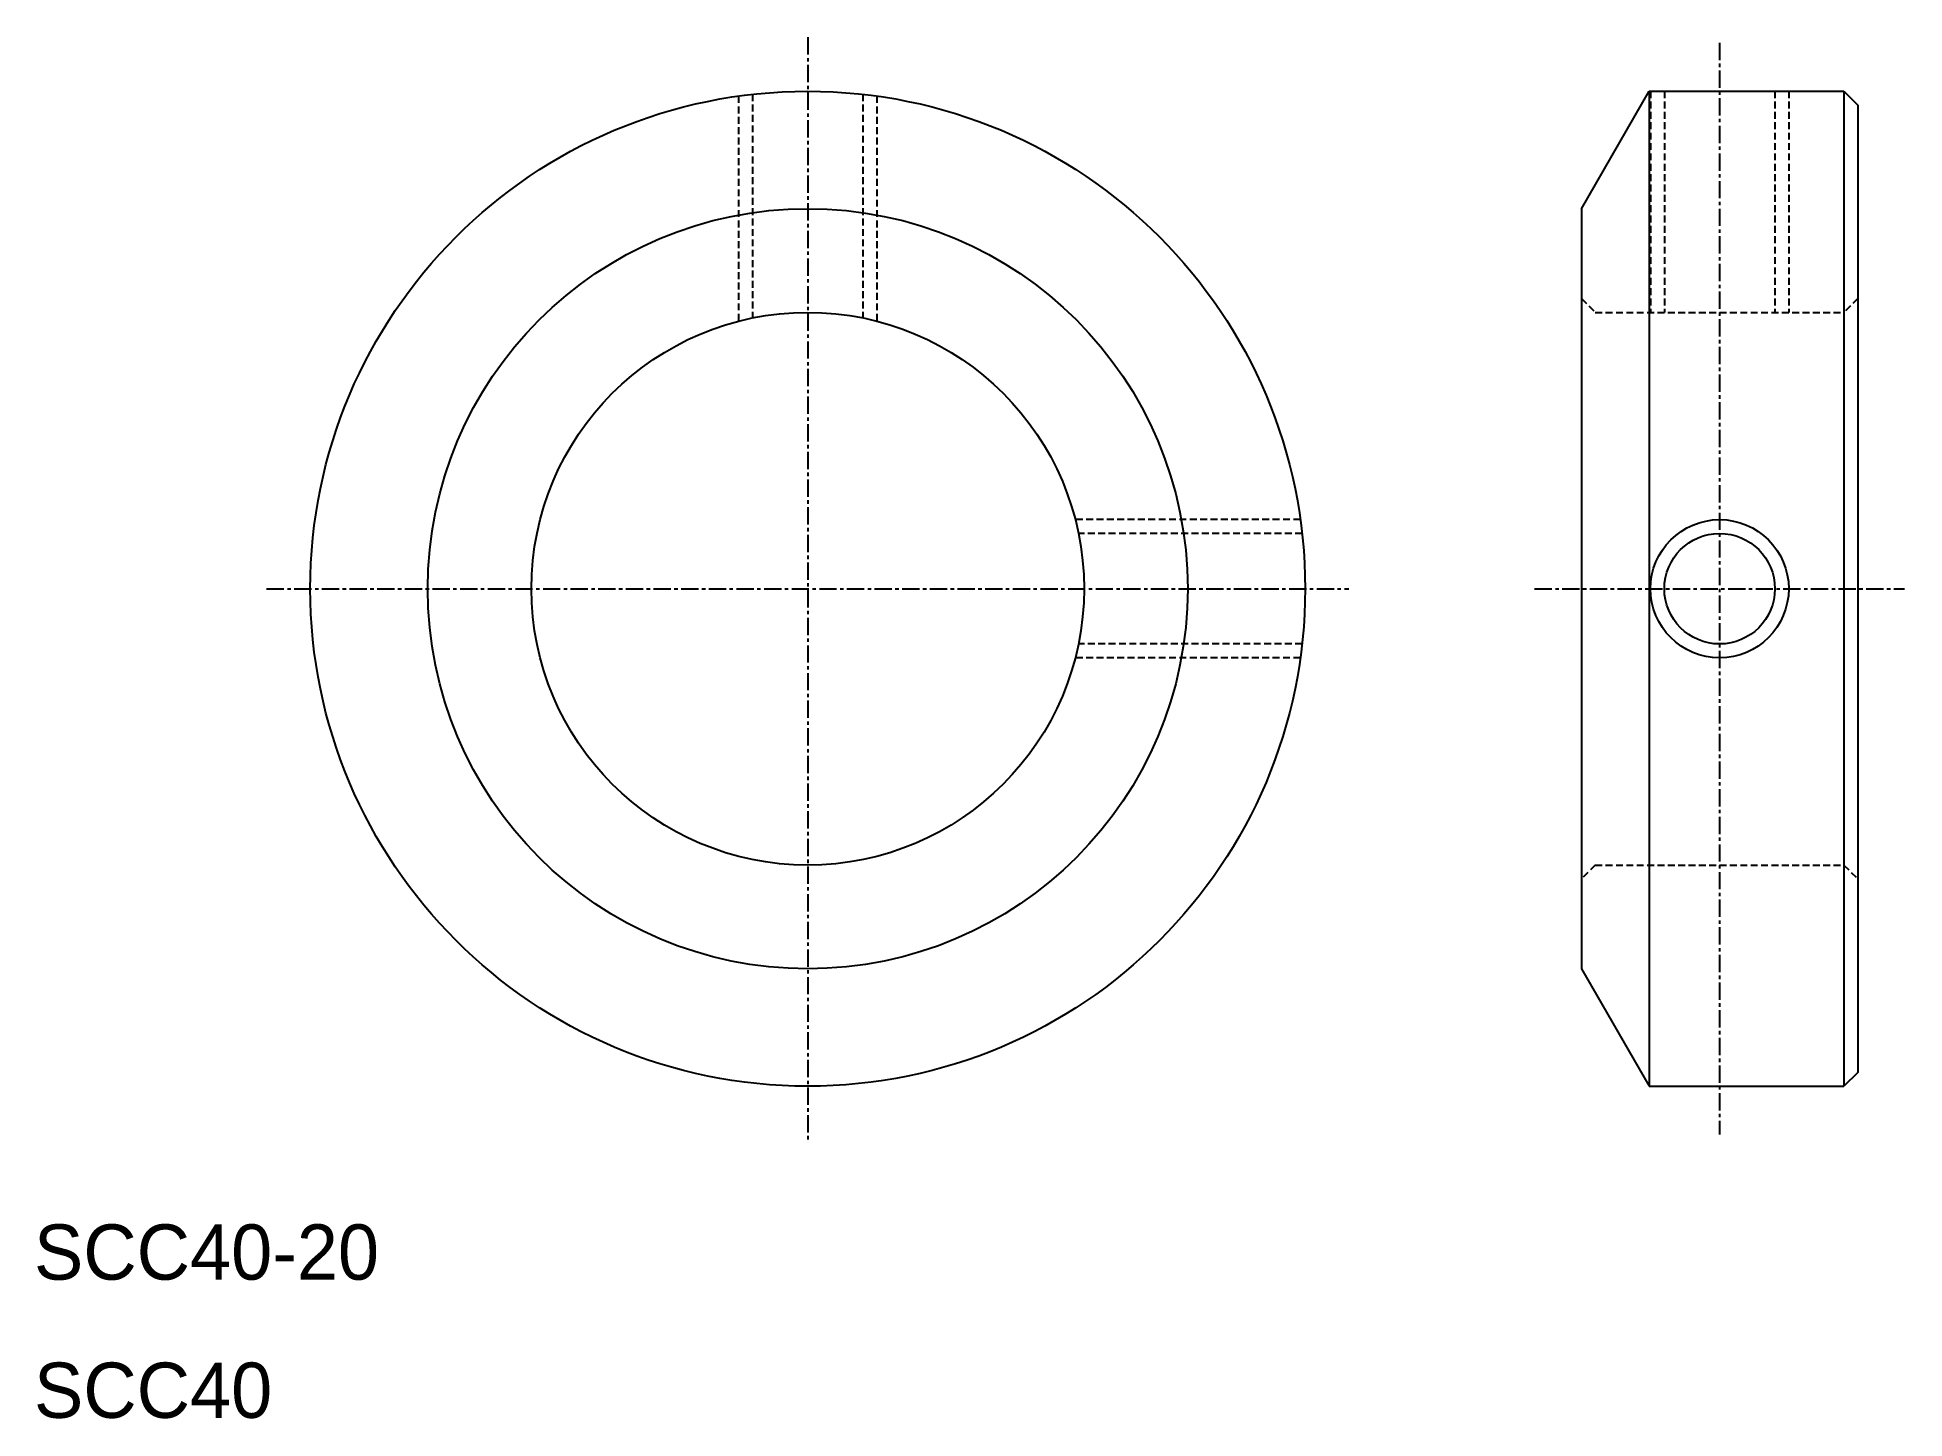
# Model space of a CAD drawing. Extents: x 10 to 145, y 10 to 110.
import ezdxf

# ---------------------------------------------------------------- set-up
doc = ezdxf.new("R2010")
doc.units = 0
doc.linetypes.add('CENTER', pattern=[2, 1.25, -0.25, 0.25, -0.25])
doc.linetypes.add('DASHED', pattern=[0.75, 0.5, -0.25])
doc.layers.get('0').update_dxf_attribs({"linetype": 'CONTINUOUS'})
doc.layers.add('CENTER', color=1, linetype='CENTER')

msp = doc.modelspace()

# ---------------------------------------------------------------- linework, layer by layer
at = {"color": 3, "linetype": 'DASHED'}
for p, q in [((61, 105.65), (61, 89.36)), ((62, 105.78), (62, 89.6)), ((70, 105.78), (70, 89.6)), ((71, 105.65), (71, 89.36)), ((127, 106), (127, 90)), ((128, 106), (128, 90)), ((136, 106), (136, 90)), ((137, 106), (137, 90)), ((122, 91), (123, 90)), ((142, 91), (141, 90)), ((123, 90), (141, 90)), ((101.65, 75), (85.36, 75)), ((101.78, 74), (85.6, 74)), ((101.65, 65), (85.36, 65)), ((101.78, 66), (85.6, 66)), ((123, 50), (122, 49)), ((123, 50), (141, 50)), ((141, 50), (142, 49))]:
    msp.add_line(p, q, dxfattribs=at)
at = {"color": 7, "linetype": 'CONTINUOUS'}
for p, q in [((122, 97.5), (126.91, 106)), ((126.91, 106), (126.91, 34)), ((126.91, 106), (141, 106)), ((141, 106), (142, 105)), ((141, 106), (141, 34)), ((142, 105), (142, 35)), ((122, 97.5), (122, 42.5)), ((122, 42.5), (126.91, 34)), ((126.91, 34), (141, 34)), ((142, 35), (141, 34))]:
    msp.add_line(p, q, dxfattribs=at)
for centre, radius in [((66, 70), 36), ((66, 70), 27.5), ((66, 70), 20), ((132, 70), 4)]:
    msp.add_circle(centre, radius, dxfattribs=at)
at = {"color": 3, "linetype": 'CONTINUOUS'}
msp.add_circle((132, 70), 5, dxfattribs=at)
at = {"layer": 'CENTER', "color": 1, "linetype": 'CENTER'}
for p, q in [((66, 109.9), (66, 30.1)), ((132, 109.5), (132, 30.5)), ((26.84, 70), (105.16, 70)), ((118.61, 70), (145.39, 70))]:
    msp.add_line(p, q, dxfattribs=at)

# ---------------------------------------------------------------- texts
at = {"color": 7, "linetype": 'CONTINUOUS'}
for s, p in [('SCC40-20', (10, 20)), ('SCC40', (10, 10))]:
    msp.add_text(s, height=4, dxfattribs=at).set_placement(p)

doc.saveas('drawing.dxf')
